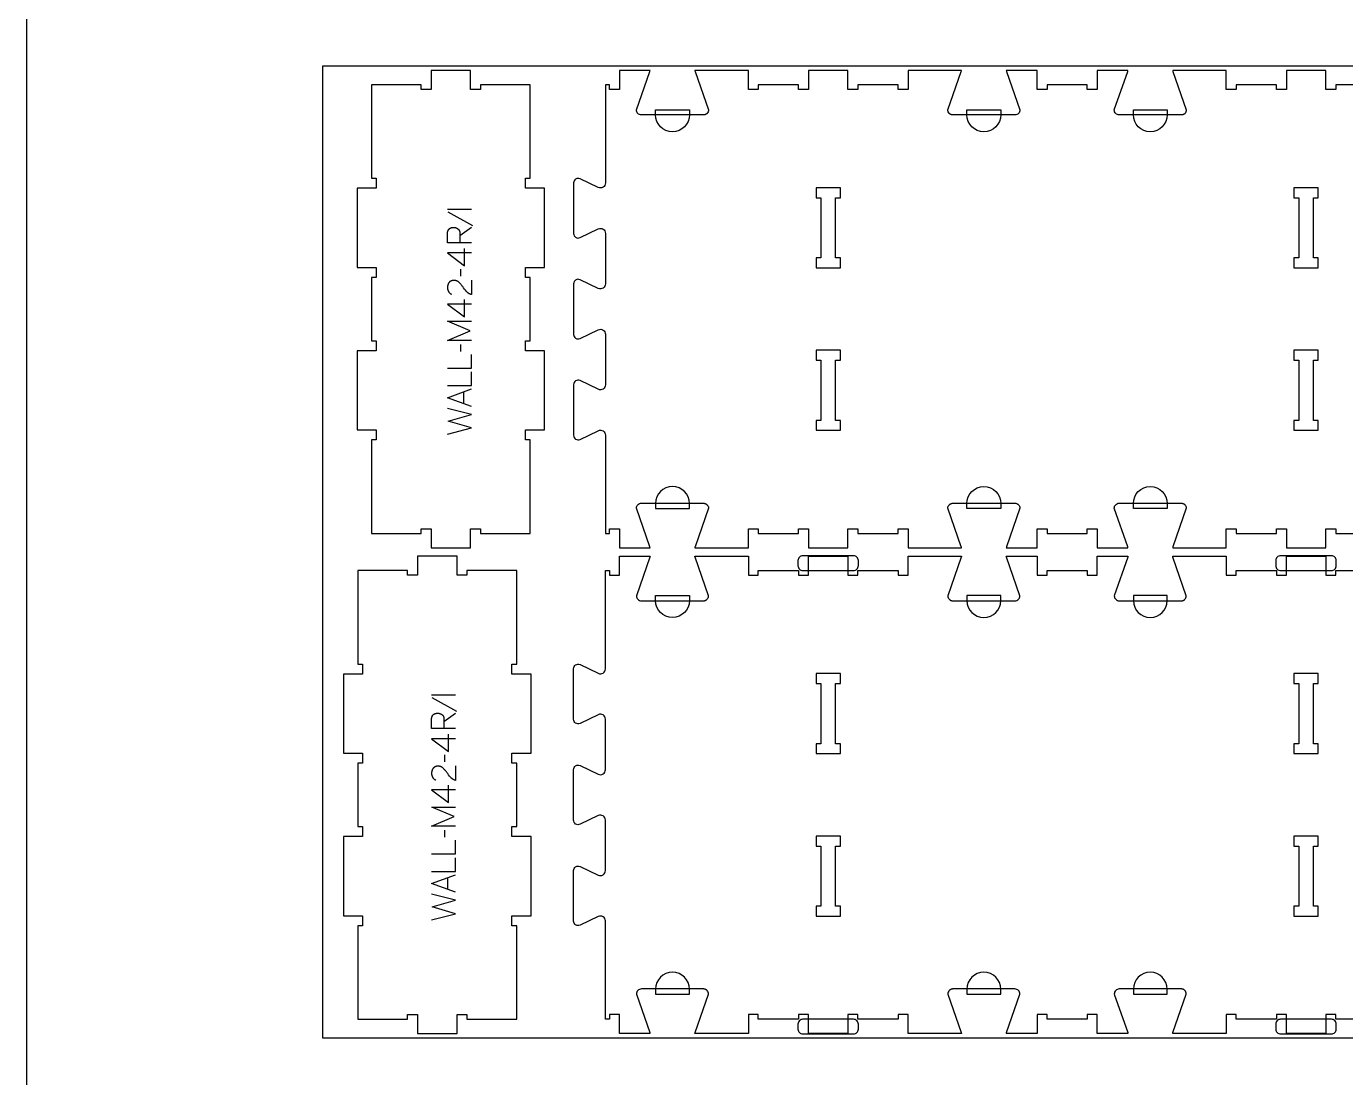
# Model space of a CAD drawing. Extents: x 0 to 4485, y 0 to 10771.
# Drawn here: x 0 to 1656, y 4299 to 5619 of the extents above; entities that cross this region are included whole.
import ezdxf

# ---------------------------------------------------------------- set-up
doc = ezdxf.new("R2010")
doc.units = 0
for name, color, linetype in [('0_SHEET_SPRUCEPLY_2440X122', 1, 'CONTINUOUS'), ('1_ANYTOOL_1MMDEEP_LABELS_S', 2, 'CONTINUOUS'), ('3_ANYTOOL_CUTTHROUGH_INSID', 4, 'CONTINUOUS'), ('4_ANYTOOL_CUTTHROUGH_OUTSI', 5, 'CONTINUOUS'), ('5_ANYTOOL_HALF_MILL_9MM_IN', 3, 'CONTINUOUS'), ('DONOTCUT', 7, 'CONTINUOUS')]:
    doc.layers.add(name, color=color, linetype=linetype)

msp = doc.modelspace()

# ---------------------------------------------------------------- linework, layer by layer
at = {"layer": '0_SHEET_SPRUCEPLY_2440X122'}
msp.add_lwpolyline([(371.7, 5569.4), (371.7, 4349.4), (2811.7, 4349.4), (2811.7, 5569.4)], close=True, dxfattribs=at)
at = {"layer": '1_ANYTOOL_1MMDEEP_LABELS_S', "color": 2}
for points in [[(528.7, 5390.1), (558.7, 5390.1)], [(529.2, 5386.6), (560, 5369.4)], [(558.7, 5347.7), (528.7, 5347.7), (528.7, 5359), (528.7, 5359.5), (528.8, 5360), (528.8, 5360.2), (528.8, 5360.5), (528.8, 5360.7), (528.9, 5360.9), (528.9, 5361.1), (528.9, 5361.3), (529, 5361.5), (529, 5361.7), (529.1, 5361.9), (529.1, 5362.1), (529.2, 5362.3), (529.2, 5362.5), (529.3, 5362.7), (529.4, 5362.9), (529.4, 5363.1), (529.5, 5363.2), (529.6, 5363.4), (529.7, 5363.6), (529.7, 5363.7), (529.8, 5363.9), (529.9, 5364), (530, 5364.2), (530.1, 5364.3), (530.2, 5364.5), (530.3, 5364.6), (530.5, 5364.8), (530.6, 5364.9), (530.7, 5365), (530.8, 5365.1), (531, 5365.2), (531.1, 5365.4), (531.2, 5365.5), (531.4, 5365.6), (531.5, 5365.7), (531.6, 5365.8), (531.8, 5365.9), (532, 5366), (532.1, 5366.1), (532.3, 5366.1), (532.4, 5366.2), (532.6, 5366.3), (532.8, 5366.4), (533, 5366.4), (533.1, 5366.5), (533.3, 5366.6), (533.5, 5366.6), (533.7, 5366.7), (533.9, 5366.7), (534.1, 5366.8), (534.3, 5366.8), (534.5, 5366.8), (534.7, 5366.9), (535, 5366.9), (535.2, 5366.9), (535.4, 5367), (535.6, 5367), (536.1, 5367), (536.6, 5367), (536.8, 5367), (536.9, 5367), (537.1, 5367), (537.3, 5367), (537.5, 5367), (537.6, 5366.9), (537.8, 5366.9), (538, 5366.9), (538.1, 5366.9), (538.3, 5366.8), (538.5, 5366.8), (538.6, 5366.8), (538.8, 5366.7), (539, 5366.7), (539.1, 5366.6), (539.3, 5366.6), (539.5, 5366.5), (539.6, 5366.4), (539.8, 5366.4), (539.9, 5366.3), (540.1, 5366.2), (540.2, 5366.2), (540.4, 5366.1), (540.6, 5366), (540.7, 5365.9), (540.9, 5365.8), (541, 5365.7), (541.2, 5365.6), (541.3, 5365.5), (541.5, 5365.4), (541.6, 5365.3), (541.8, 5365.2), (541.9, 5365.1), (542.1, 5365), (542.2, 5364.9), (542.3, 5364.8), (542.4, 5364.6), (542.6, 5364.5), (542.7, 5364.4), (542.8, 5364.3), (542.9, 5364.1), (543, 5364), (543.1, 5363.9), (543.2, 5363.7), (543.3, 5363.6), (543.4, 5363.4), (543.5, 5363.3), (543.6, 5363.1), (543.6, 5363), (543.7, 5362.8), (543.8, 5362.7), (543.8, 5362.5), (543.9, 5362.4), (543.9, 5362.2), (544, 5362), (544, 5361.9), (544.1, 5361.7), (544.1, 5361.5), (544.1, 5361.4), (544.2, 5361.2), (544.2, 5361), (544.2, 5360.8), (544.2, 5360.6), (544.3, 5358.7), (544.3, 5356.7), (544.3, 5347.7)], [(544.3, 5356.7), (558.8, 5367.1)], [(558.7, 5334.9), (528.7, 5334.9), (550.1, 5318.9)], [(550.1, 5318.9), (550.1, 5340.7)], [(558.7, 5300.9), (558.7, 5282.6), (558.2, 5282.8), (558, 5282.8), (557.7, 5282.9), (557.5, 5283), (557.3, 5283.1), (557.1, 5283.2), (556.9, 5283.3), (556.7, 5283.4), (556.5, 5283.5), (556.3, 5283.6), (556.1, 5283.7), (555.9, 5283.8), (555.7, 5283.9), (555.5, 5284.1), (555.3, 5284.2), (555.1, 5284.3), (554.9, 5284.4), (554.7, 5284.6), (554.5, 5284.7), (554.3, 5284.9), (554.2, 5285), (554, 5285.2), (553.8, 5285.3), (553.6, 5285.5), (553.5, 5285.6), (553.3, 5285.8), (553.1, 5286), (553, 5286.1), (552.8, 5286.3), (552.5, 5286.7), (551.3, 5288.1), (550.1, 5289.6), (548.9, 5291.1), (547.8, 5292.7), (547.2, 5293.4), (546.7, 5294.2), (546.1, 5294.9), (545.5, 5295.6), (544.9, 5296.2), (544.3, 5296.9), (543.7, 5297.5), (543.1, 5298.1), (542.9, 5298.2), (542.8, 5298.4), (542.6, 5298.5), (542.5, 5298.6), (542.3, 5298.8), (542.1, 5298.9), (542, 5299), (541.8, 5299.1), (541.6, 5299.2), (541.4, 5299.3), (541.2, 5299.4), (541.1, 5299.5), (540.9, 5299.6), (540.7, 5299.7), (540.5, 5299.8), (540.3, 5299.9), (540.1, 5299.9), (539.9, 5300), (539.7, 5300.1), (539.5, 5300.1), (539.3, 5300.2), (539.1, 5300.2), (538.9, 5300.3), (538.7, 5300.3), (538.5, 5300.3), (538.3, 5300.4), (538.1, 5300.4), (537.9, 5300.4), (537.6, 5300.4), (537.4, 5300.4), (537.2, 5300.4), (537, 5300.4), (536.7, 5300.4), (536.5, 5300.4), (536.2, 5300.4), (536, 5300.4), (535.8, 5300.4), (535.5, 5300.4), (535.3, 5300.3), (535.1, 5300.3), (534.9, 5300.2), (534.6, 5300.2), (534.4, 5300.1), (534.2, 5300.1), (534, 5300), (533.8, 5300), (533.6, 5299.9), (533.4, 5299.8), (533.2, 5299.7), (533, 5299.6), (532.9, 5299.6), (532.7, 5299.5), (532.5, 5299.4), (532.3, 5299.2), (532.2, 5299.1), (532, 5299), (531.8, 5298.9), (531.7, 5298.8), (531.5, 5298.6), (531.4, 5298.5), (531.2, 5298.4), (531.1, 5298.2), (531, 5298.1), (530.8, 5297.9), (530.7, 5297.8), (530.6, 5297.6), (530.5, 5297.4), (530.3, 5297.3), (530.2, 5297.1), (530.1, 5296.9), (530, 5296.7), (529.9, 5296.6), (529.8, 5296.4), (529.7, 5296.2), (529.6, 5296), (529.6, 5295.8), (529.5, 5295.6), (529.4, 5295.4), (529.3, 5295.3), (529.3, 5295.1), (529.2, 5294.9), (529.1, 5294.7), (529.1, 5294.4), (529, 5294.2), (529, 5294), (528.9, 5293.8), (528.9, 5293.6), (528.9, 5293.4), (528.8, 5293.2), (528.8, 5292.9), (528.8, 5292.7), (528.8, 5292.5), (528.8, 5292.2), (528.7, 5292), (528.7, 5291.5), (528.7, 5291.2), (528.8, 5290.8), (528.8, 5290.4), (528.8, 5290.1), (528.9, 5289.8), (528.9, 5289.4), (529, 5289.1), (529.1, 5288.8), (529.1, 5288.5), (529.2, 5288.3), (529.2, 5288.2), (529.3, 5288), (529.3, 5287.9), (529.4, 5287.7), (529.5, 5287.6), (529.5, 5287.4), (529.6, 5287.3), (529.6, 5287.1), (529.7, 5287), (529.8, 5286.9), (529.9, 5286.7), (529.9, 5286.6), (530, 5286.5), (530.1, 5286.3), (530.2, 5286.2), (530.3, 5286.1), (530.4, 5285.9), (530.4, 5285.8), (530.5, 5285.7), (530.6, 5285.6), (530.7, 5285.4), (530.8, 5285.3), (530.9, 5285.2), (531, 5285.1), (531.1, 5285), (531.3, 5284.9), (531.4, 5284.8), (531.5, 5284.6), (531.6, 5284.5), (531.7, 5284.4), (531.8, 5284.3), (532.1, 5284.1), (532.4, 5283.9), (532.6, 5283.7), (532.9, 5283.6), (533.2, 5283.4), (533.5, 5283.2), (533.8, 5283)], [(544.9, 5314.6), (544.9, 5305.8)], [(558.7, 5270.7), (528.7, 5270.7), (550.1, 5254.7)], [(550.1, 5254.7), (550.1, 5276.5)], [(558.7, 5225.1), (528.7, 5225.1), (557.1, 5237.1), (528.9, 5249.1), (558.7, 5249.1)], [(544.9, 5220), (544.9, 5211.2)], [(528.7, 5190.3), (558.7, 5190.3), (558.7, 5207.4)], [(528.7, 5168.4), (558.7, 5168.4), (558.7, 5185.5)], [(558.7, 5142.2), (528.7, 5153.1), (558.7, 5164.2)], [(549.2, 5145.7), (549.2, 5160.6)], [(528.7, 5107.5), (558.7, 5115.2), (529.6, 5123.7), (558.7, 5132.1), (528.7, 5139.6)], [(508.8, 4780.1), (538.8, 4780.1)], [(509.2, 4776.6), (540, 4759.4)], [(538.8, 4737.7), (508.8, 4737.7), (508.8, 4749), (508.8, 4749.5), (508.8, 4750), (508.8, 4750.2), (508.8, 4750.5), (508.8, 4750.7), (508.9, 4750.9), (508.9, 4751.1), (508.9, 4751.3), (509, 4751.5), (509, 4751.7), (509.1, 4751.9), (509.1, 4752.1), (509.2, 4752.3), (509.2, 4752.5), (509.3, 4752.7), (509.4, 4752.9), (509.4, 4753.1), (509.5, 4753.2), (509.6, 4753.4), (509.7, 4753.6), (509.8, 4753.7), (509.9, 4753.9), (510, 4754), (510, 4754.2), (510.2, 4754.3), (510.3, 4754.5), (510.4, 4754.6), (510.5, 4754.8), (510.6, 4754.9), (510.7, 4755), (510.8, 4755.1), (511, 4755.2), (511.1, 4755.4), (511.2, 4755.5), (511.4, 4755.6), (511.5, 4755.7), (511.7, 4755.8), (511.8, 4755.9), (512, 4756), (512.1, 4756.1), (512.3, 4756.1), (512.5, 4756.2), (512.6, 4756.3), (512.8, 4756.4), (513, 4756.4), (513.2, 4756.5), (513.4, 4756.6), (513.5, 4756.6), (513.7, 4756.7), (513.9, 4756.7), (514.1, 4756.8), (514.3, 4756.8), (514.5, 4756.8), (514.8, 4756.9), (515, 4756.9), (515.2, 4756.9), (515.4, 4757), (515.6, 4757), (516.1, 4757), (516.6, 4757), (516.8, 4757), (516.9, 4757), (517.1, 4757), (517.3, 4757), (517.5, 4757), (517.6, 4756.9), (517.8, 4756.9), (518, 4756.9), (518.2, 4756.9), (518.3, 4756.8), (518.5, 4756.8), (518.7, 4756.8), (518.8, 4756.7), (519, 4756.7), (519.1, 4756.6), (519.3, 4756.6), (519.5, 4756.5), (519.6, 4756.4), (519.8, 4756.4), (519.9, 4756.3), (520.1, 4756.2), (520.3, 4756.2), (520.4, 4756.1), (520.6, 4756), (520.7, 4755.9), (520.9, 4755.8), (521, 4755.7), (521.2, 4755.6), (521.3, 4755.5), (521.5, 4755.4), (521.6, 4755.3), (521.8, 4755.2), (521.9, 4755.1), (522.1, 4755), (522.2, 4754.9), (522.3, 4754.8), (522.5, 4754.6), (522.6, 4754.5), (522.7, 4754.4), (522.8, 4754.3), (522.9, 4754.1), (523, 4754), (523.1, 4753.9), (523.2, 4753.7), (523.3, 4753.6), (523.4, 4753.4), (523.5, 4753.3), (523.6, 4753.1), (523.6, 4753), (523.7, 4752.8), (523.8, 4752.7), (523.8, 4752.5), (523.9, 4752.4), (524, 4752.2), (524, 4752), (524, 4751.9), (524.1, 4751.7), (524.1, 4751.5), (524.1, 4751.4), (524.2, 4751.2), (524.2, 4751), (524.2, 4750.8), (524.2, 4750.6), (524.3, 4748.7), (524.3, 4746.7), (524.3, 4737.7)], [(524.3, 4746.7), (538.8, 4757.1)], [(538.8, 4724.9), (508.7, 4724.9), (530.1, 4708.9)], [(530.1, 4708.9), (530.1, 4730.7)], [(524.9, 4704.6), (525, 4695.8)], [(538.7, 4690.9), (538.7, 4672.6), (538.2, 4672.8), (538, 4672.8), (537.8, 4672.9), (537.5, 4673), (537.3, 4673.1), (537.1, 4673.2), (536.9, 4673.3), (536.7, 4673.4), (536.5, 4673.5), (536.3, 4673.6), (536.1, 4673.7), (535.9, 4673.8), (535.7, 4673.9), (535.5, 4674.1), (535.3, 4674.2), (535.1, 4674.3), (534.9, 4674.4), (534.7, 4674.6), (534.5, 4674.7), (534.4, 4674.9), (534.2, 4675), (534, 4675.2), (533.8, 4675.3), (533.7, 4675.5), (533.5, 4675.6), (533.3, 4675.8), (533.2, 4676), (533, 4676.1), (532.8, 4676.3), (532.5, 4676.7), (531.3, 4678.1), (530.1, 4679.6), (529, 4681.1), (527.8, 4682.7), (527.3, 4683.4), (526.7, 4684.2), (526.1, 4684.9), (525.5, 4685.6), (524.9, 4686.2), (524.3, 4686.9), (523.7, 4687.5), (523.1, 4688.1), (523, 4688.2), (522.8, 4688.4), (522.6, 4688.5), (522.5, 4688.6), (522.3, 4688.8), (522.1, 4688.9), (522, 4689), (521.8, 4689.1), (521.6, 4689.2), (521.4, 4689.3), (521.3, 4689.4), (521.1, 4689.5), (520.9, 4689.6), (520.7, 4689.7), (520.5, 4689.8), (520.3, 4689.9), (520.1, 4689.9), (519.9, 4690), (519.8, 4690.1), (519.6, 4690.1), (519.4, 4690.2), (519.1, 4690.2), (518.9, 4690.3), (518.7, 4690.3), (518.5, 4690.3), (518.3, 4690.4), (518.1, 4690.4), (517.9, 4690.4), (517.7, 4690.4), (517.4, 4690.4), (517.2, 4690.4), (517, 4690.4), (516.7, 4690.4), (516.5, 4690.4), (516.2, 4690.4), (516, 4690.4), (515.8, 4690.4), (515.5, 4690.4), (515.3, 4690.3), (515.1, 4690.3), (514.9, 4690.2), (514.7, 4690.2), (514.4, 4690.1), (514.2, 4690.1), (514, 4690), (513.8, 4690), (513.6, 4689.9), (513.4, 4689.8), (513.2, 4689.7), (513.1, 4689.6), (512.9, 4689.6), (512.7, 4689.5), (512.5, 4689.4), (512.4, 4689.2), (512.2, 4689.1), (512, 4689), (511.9, 4688.9), (511.7, 4688.8), (511.6, 4688.6), (511.4, 4688.5), (511.3, 4688.4), (511.1, 4688.2), (511, 4688.1), (510.9, 4687.9), (510.7, 4687.8), (510.6, 4687.6), (510.5, 4687.4), (510.4, 4687.3), (510.2, 4687.1), (510.1, 4686.9), (510, 4686.7), (509.9, 4686.6), (509.8, 4686.4), (509.7, 4686.2), (509.7, 4686), (509.6, 4685.8), (509.5, 4685.6), (509.4, 4685.4), (509.3, 4685.3), (509.3, 4685.1), (509.2, 4684.9), (509.2, 4684.7), (509.1, 4684.4), (509, 4684.2), (509, 4684), (509, 4683.8), (508.9, 4683.6), (508.9, 4683.4), (508.9, 4683.2), (508.8, 4682.9), (508.8, 4682.7), (508.8, 4682.5), (508.8, 4682.2), (508.8, 4682), (508.8, 4681.5), (508.8, 4681.2), (508.8, 4680.8), (508.8, 4680.4), (508.8, 4680.1), (508.9, 4679.8), (508.9, 4679.4), (509, 4679.1), (509.1, 4678.8), (509.2, 4678.5), (509.2, 4678.3), (509.3, 4678.2), (509.3, 4678), (509.4, 4677.9), (509.4, 4677.7), (509.5, 4677.6), (509.5, 4677.4), (509.6, 4677.3), (509.7, 4677.1), (509.7, 4677), (509.8, 4676.9), (509.9, 4676.7), (510, 4676.6), (510, 4676.5), (510.1, 4676.3), (510.2, 4676.2), (510.3, 4676.1), (510.4, 4675.9), (510.5, 4675.8), (510.6, 4675.7), (510.6, 4675.6), (510.7, 4675.4), (510.8, 4675.3), (511, 4675.2), (511.1, 4675.1), (511.2, 4675), (511.3, 4674.9), (511.4, 4674.8), (511.5, 4674.6), (511.6, 4674.5), (511.7, 4674.4), (511.9, 4674.3), (512.1, 4674.1), (512.4, 4673.9), (512.7, 4673.7), (512.9, 4673.6), (513.2, 4673.4), (513.5, 4673.2), (513.9, 4673)], [(538.8, 4660.7), (508.7, 4660.7), (530.1, 4644.7)], [(530.1, 4644.7), (530.1, 4666.5)], [(538.8, 4615.1), (508.8, 4615.1), (537.1, 4627.1), (508.9, 4639.1), (538.8, 4639.1)], [(524.9, 4610), (525, 4601.2)], [(508.8, 4580.3), (538.8, 4580.3), (538.8, 4597.4)], [(508.8, 4558.4), (538.8, 4558.4), (538.8, 4575.5)], [(538.8, 4532.2), (508.8, 4543.1), (538.8, 4554.2)], [(529.2, 4535.7), (529.2, 4550.6)], [(508.8, 4497.5), (538.8, 4505.2), (509.7, 4513.7), (538.8, 4522.1), (508.8, 4529.6)]]:
    msp.add_lwpolyline(points, dxfattribs=at)
at = {"layer": '3_ANYTOOL_CUTTHROUGH_INSID', "color": 4}
for points in [[(1021.7, 5416.7), (991.5, 5416.7), (991.5, 5404.2), (997.5, 5404.2), (997.5, 5328.7), (991.5, 5328.7), (991.5, 5316.2), (1022, 5316.2), (1022, 5328.7), (1016, 5328.7), (1016, 5404.2), (1022, 5404.2), (1022, 5416.7)], [(1621.7, 5416.7), (1591.5, 5416.7), (1591.5, 5404.2), (1597.5, 5404.2), (1597.5, 5328.7), (1591.5, 5328.7), (1591.5, 5316.2), (1622, 5316.2), (1622, 5328.7), (1616, 5328.7), (1616, 5404.2), (1622, 5404.2), (1622, 5416.7)], [(991.7, 5112.2), (1022, 5112.2), (1022, 5124.7), (1016, 5124.7), (1016, 5200.2), (1022, 5200.2), (1022, 5212.7), (991.5, 5212.7), (991.5, 5200.2), (997.5, 5200.2), (997.5, 5124.7), (991.5, 5124.7), (991.5, 5112.2)], [(1591.7, 5112.2), (1622, 5112.2), (1622, 5124.7), (1616, 5124.7), (1616, 5200.2), (1622, 5200.2), (1622, 5212.7), (1591.5, 5212.7), (1591.5, 5200.2), (1597.5, 5200.2), (1597.5, 5124.7), (1591.5, 5124.7), (1591.5, 5112.2)], [(991.5, 4806.4), (991.5, 4794.2), (997.5, 4794.2), (997.5, 4718.7), (991.5, 4718.7), (991.5, 4706.2), (1022, 4706.2), (1022, 4718.7), (1016, 4718.7), (1016, 4794.2), (1022, 4794.2), (1022, 4806.7), (991.5, 4806.7)], [(1591.5, 4806.4), (1591.5, 4794.2), (1597.5, 4794.2), (1597.5, 4718.7), (1591.5, 4718.7), (1591.5, 4706.2), (1622, 4706.2), (1622, 4718.7), (1616, 4718.7), (1616, 4794.2), (1622, 4794.2), (1622, 4806.7), (1591.5, 4806.7)], [(1022, 4502.4), (1022, 4514.7), (1016, 4514.7), (1016, 4590.2), (1022, 4590.2), (1022, 4602.7), (991.5, 4602.7), (991.5, 4590.2), (997.5, 4590.2), (997.5, 4514.7), (991.5, 4514.7), (991.5, 4502.2), (1022, 4502.2)], [(1622, 4502.4), (1622, 4514.7), (1616, 4514.7), (1616, 4590.2), (1622, 4590.2), (1622, 4602.7), (1591.5, 4602.7), (1591.5, 4590.2), (1597.5, 4590.2), (1597.5, 4514.7), (1591.5, 4514.7), (1591.5, 4502.2), (1622, 4502.2)]]:
    msp.add_lwpolyline(points, close=True, dxfattribs=at)
at = {"layer": '4_ANYTOOL_CUTTHROUGH_OUTSI', "color": 5}
for points in [[(650.7, 5112.7), (650.7, 5212.2), (626.7, 5212.2), (626.7, 5224.7), (632.7, 5224.7), (632.7, 5304.2), (626.7, 5304.2), (626.7, 5316.7), (650.7, 5316.7), (650.7, 5416.2), (626.7, 5416.2), (626.7, 5428.7), (632.7, 5428.7), (632.7, 5546.2), (570.2, 5546.2), (570.2, 5540.2), (557.7, 5540.2), (557.7, 5564.2), (508.2, 5564.2), (508.2, 5540.2), (495.7, 5540.2), (495.7, 5546.2), (433.2, 5546.2), (433.2, 5428.7), (439.2, 5428.7), (439.2, 5416.2), (415.2, 5416.2), (415.2, 5316.7), (439.2, 5316.7), (439.2, 5304.2), (433.2, 5304.2), (433.2, 5224.7), (439.2, 5224.7), (439.2, 5212.2), (415.2, 5212.2), (415.2, 5112.7), (439.2, 5112.7), (439.2, 5100.2), (433.2, 5100.2), (433.2, 4982.7), (495.7, 4982.7), (495.7, 4988.7), (508.2, 4988.7), (508.2, 4964.7), (557.7, 4964.7), (557.7, 4988.7), (570.2, 4988.7), (570.2, 4982.7), (632.7, 4982.7), (632.7, 5100.2), (626.7, 5100.2), (626.7, 5112.7)], [(633.7, 4502.7), (633.7, 4602.2), (609.7, 4602.2), (609.7, 4614.7), (615.7, 4614.7), (615.7, 4694.2), (609.7, 4694.2), (609.7, 4706.7), (633.7, 4706.7), (633.7, 4806.2), (609.7, 4806.2), (609.7, 4818.7), (615.7, 4818.7), (615.7, 4936.2), (553.2, 4936.2), (553.2, 4930.2), (540.7, 4930.2), (540.7, 4954.2), (491.2, 4954.2), (491.2, 4930.2), (478.7, 4930.2), (478.7, 4936.2), (416.2, 4936.2), (416.2, 4818.7), (422.2, 4818.7), (422.2, 4806.2), (398.2, 4806.2), (398.2, 4706.7), (422.2, 4706.7), (422.2, 4694.2), (416.2, 4694.2), (416.2, 4614.7), (422.2, 4614.7), (422.2, 4602.2), (398.2, 4602.2), (398.2, 4502.7), (422.2, 4502.7), (422.2, 4490.2), (416.2, 4490.2), (416.2, 4372.7), (478.7, 4372.7), (478.7, 4378.7), (491.2, 4378.7), (491.2, 4354.7), (540.7, 4354.7), (540.7, 4378.7), (553.2, 4378.7), (553.2, 4372.7), (615.7, 4372.7), (615.7, 4490.2), (609.7, 4490.2), (609.7, 4502.7)]]:
    msp.add_lwpolyline(points, close=True, dxfattribs=at)
for points in [[(1694.5, 5546.2), (1644, 5546.2), (1644, 5540.2), (1631.5, 5540.2), (1631.5, 5564.2), (1582, 5564.2), (1582, 5540.2), (1569.5, 5540.2), (1569.5, 5546.2), (1519, 5546.2), (1519, 5540.2), (1506.5, 5540.2), (1506.5, 5564.2), (1456.7, 5564.2), (1439.3, 5564.2), (1439.3, 5564.2, 0.061485), (1439.5, 5562.8), (1456.4, 5514.5), (1456.4, 5514.5), (1456.4, 5514.4), (1456.4, 5514.4, -0.198912), (1454.6, 5510), (1454.5, 5509.9), (1454.4, 5509.8), (1454.2, 5509.7), (1454.1, 5509.6), (1454, 5509.5), (1453.9, 5509.4), (1453.8, 5509.3), (1453.6, 5509.2), (1453.5, 5509.1), (1453.4, 5509.1), (1453.2, 5509), (1453.1, 5508.9), (1453, 5508.8), (1452.8, 5508.8), (1452.7, 5508.7), (1452.5, 5508.6), (1452.4, 5508.6), (1452.3, 5508.5), (1452.1, 5508.5), (1452, 5508.4), (1451.8, 5508.4), (1451.7, 5508.4), (1451.5, 5508.3), (1451.4, 5508.3), (1451.2, 5508.3), (1451.1, 5508.2), (1450.9, 5508.2), (1450.8, 5508.2), (1450.6, 5508.2), (1450.5, 5508.2), (1450.3, 5508.2), (1450.2, 5508.2), (1372.2, 5508.2, -0.414214), (1365.9, 5514.4), (1365.9, 5514.5), (1365.9, 5514.5), (1382.8, 5562.8), (1382.8, 5562.8, 0.061485), (1383.1, 5564.2), (1344.5, 5564.2), (1344.5, 5540.2), (1332, 5540.2), (1332, 5546.2), (1281.5, 5546.2), (1281.5, 5540.2), (1269, 5540.2), (1269, 5564.2), (1230.4, 5564.2), (1230.4, 5564.2, 0.061485), (1230.6, 5562.8), (1247.5, 5514.5), (1247.5, 5514.5), (1247.5, 5514.4), (1247.5, 5514.4, -0.414214), (1241.2, 5508.2), (1163.2, 5508.2), (1163.1, 5508.2), (1162.9, 5508.2), (1162.8, 5508.2), (1162.6, 5508.2), (1162.5, 5508.2), (1162.3, 5508.2), (1162.2, 5508.3), (1162, 5508.3), (1161.9, 5508.3), (1161.7, 5508.4), (1161.6, 5508.4), (1161.4, 5508.4), (1161.3, 5508.5), (1161.1, 5508.5), (1161, 5508.6), (1160.9, 5508.6), (1160.7, 5508.7), (1160.6, 5508.8), (1160.4, 5508.8), (1160.3, 5508.9), (1160.2, 5509), (1160, 5509.1), (1159.9, 5509.1), (1159.8, 5509.2), (1159.6, 5509.3), (1159.5, 5509.4), (1159.4, 5509.5), (1159.3, 5509.6), (1159.2, 5509.7), (1159, 5509.8), (1158.9, 5509.9), (1158.8, 5510, -0.198912), (1157, 5514.4), (1157, 5514.5), (1157, 5514.5), (1173.9, 5562.8), (1173.9, 5562.8, 0.061485), (1174.1, 5564.2), (1156.7, 5564.2), (1107, 5564.2), (1107, 5540.2), (1094.5, 5540.2), (1094.5, 5546.2), (1044, 5546.2), (1044, 5540.2), (1031.5, 5540.2), (1031.5, 5564.2), (982, 5564.2), (982, 5540.2), (969.5, 5540.2), (969.5, 5546.2), (919, 5546.2), (919, 5540.2), (906.5, 5540.2), (906.5, 5564.2), (839.3, 5564.2), (839.3, 5564.2, 0.061485), (839.5, 5562.8), (856.4, 5514.5), (856.4, 5514.5), (856.4, 5514.4), (856.4, 5514.4, -0.198912), (854.6, 5510), (854.5, 5509.9), (854.4, 5509.8), (854.2, 5509.7), (854.1, 5509.6), (854, 5509.5), (853.9, 5509.4), (853.8, 5509.3), (853.6, 5509.2), (853.5, 5509.1), (853.4, 5509.1), (853.2, 5509), (853.1, 5508.9), (853, 5508.8), (852.8, 5508.8), (852.7, 5508.7), (852.5, 5508.6), (852.4, 5508.6), (852.3, 5508.5), (852.1, 5508.5), (852, 5508.4), (851.8, 5508.4), (851.7, 5508.4), (851.5, 5508.3), (851.4, 5508.3), (851.2, 5508.3), (851.1, 5508.2), (850.9, 5508.2), (850.8, 5508.2), (850.6, 5508.2), (850.5, 5508.2), (850.3, 5508.2), (850.2, 5508.2), (772.2, 5508.2, -0.414214), (765.9, 5514.4), (765.9, 5514.5), (765.9, 5514.5), (782.8, 5562.8), (782.8, 5562.8, 0.061485), (783.1, 5564.2), (744.5, 5564.2), (744.5, 5540.2), (732, 5540.2), (732, 5546.2), (727, 5546.2), (727, 5422.8), (727, 5422.8, -0.551268), (718, 5417.1), (695.2, 5428, 0.551268), (687, 5422.8), (687, 5359.4, 0.551268), (695.2, 5354.2), (718, 5365.1, -0.551268), (727, 5359.5), (727, 5296.1, -0.551268), (718, 5290.4), (695.2, 5301.3, 0.551268), (687, 5296.1), (687, 5232.7, 0.551268), (695.2, 5227.5), (718, 5238.4, -0.551268), (727, 5232.8), (727, 5169.4, -0.551268), (718, 5163.7), (695.2, 5174.6, 0.551268), (687, 5169.4), (687, 5106, 0.551268), (695.2, 5100.8), (718, 5111.7, -0.551268), (727, 5106.1), (727, 4982.7), (732, 4982.7), (732, 4988.7), (744.5, 4988.7), (744.5, 4964.7), (783.1, 4964.7), (783.1, 4964.7, 0.061485), (782.8, 4966.1), (765.9, 5014.3), (765.9, 5014.4), (765.9, 5014.4), (765.9, 5014.4, -0.414214), (772.2, 5020.7), (850.2, 5020.7), (850.3, 5020.7), (850.5, 5020.7), (850.6, 5020.7), (850.8, 5020.6), (850.9, 5020.6), (851.1, 5020.6), (851.2, 5020.6), (851.4, 5020.6), (851.5, 5020.5), (851.7, 5020.5), (851.8, 5020.4), (852, 5020.4), (852.1, 5020.4), (852.3, 5020.3), (852.4, 5020.3), (852.5, 5020.2), (852.7, 5020.1), (852.8, 5020.1), (853, 5020), (853.1, 5019.9), (853.2, 5019.9), (853.4, 5019.8), (853.5, 5019.7), (853.6, 5019.6), (853.8, 5019.5), (853.9, 5019.4), (854, 5019.3), (854.1, 5019.2), (854.2, 5019.1), (854.4, 5019), (854.5, 5018.9), (854.6, 5018.8, -0.198912), (856.4, 5014.4), (856.4, 5014.4), (856.4, 5014.3), (839.5, 4966.1), (839.5, 4966.1, 0.061485), (839.3, 4964.7), (856.7, 4964.7), (906.5, 4964.7), (906.5, 4988.7), (919, 4988.7), (919, 4982.7), (969.5, 4982.7), (969.5, 4988.7), (982, 4988.7), (982, 4964.7), (1031.5, 4964.7), (1031.5, 4988.7), (1031.7, 4988.7), (1044, 4988.7), (1044, 4982.7), (1094.5, 4982.7), (1094.5, 4988.7), (1107, 4988.7), (1107, 4964.7), (1174.1, 4964.7), (1174.1, 4964.7, 0.061485), (1173.9, 4966.1), (1157, 5014.3), (1157, 5014.4), (1157, 5014.4), (1157, 5014.4, -0.198912), (1158.8, 5018.8), (1158.9, 5018.9), (1159, 5019), (1159.2, 5019.1), (1159.3, 5019.2), (1159.4, 5019.3), (1159.5, 5019.4), (1159.6, 5019.5), (1159.8, 5019.6), (1159.9, 5019.7), (1160, 5019.8), (1160.2, 5019.9), (1160.3, 5019.9), (1160.4, 5020), (1160.6, 5020.1), (1160.7, 5020.1), (1160.9, 5020.2), (1161, 5020.3), (1161.1, 5020.3), (1161.3, 5020.4), (1161.4, 5020.4), (1161.6, 5020.4), (1161.7, 5020.5), (1161.9, 5020.5), (1162, 5020.6), (1162.2, 5020.6), (1162.3, 5020.6), (1162.5, 5020.6), (1162.6, 5020.6), (1162.8, 5020.7), (1162.9, 5020.7), (1163.1, 5020.7), (1163.2, 5020.7), (1241.2, 5020.7, -0.414214), (1247.5, 5014.4), (1247.5, 5014.4), (1247.5, 5014.3), (1230.6, 4966.1), (1230.6, 4966.1, 0.061485), (1230.4, 4964.7), (1269, 4964.7), (1269, 4988.7), (1281.5, 4988.7), (1281.5, 4982.7), (1332, 4982.7), (1332, 4988.7), (1344.5, 4988.7), (1344.5, 4988.4), (1344.5, 4964.7), (1383.1, 4964.7), (1383.1, 4964.7, 0.061485), (1382.8, 4966.1), (1365.9, 5014.3), (1365.9, 5014.4), (1365.9, 5014.4), (1365.9, 5014.4, -0.414214), (1372.2, 5020.7), (1450.2, 5020.7), (1450.3, 5020.7), (1450.5, 5020.7), (1450.6, 5020.7), (1450.8, 5020.6), (1450.9, 5020.6), (1451.1, 5020.6), (1451.2, 5020.6), (1451.4, 5020.6), (1451.5, 5020.5), (1451.7, 5020.5), (1451.8, 5020.4), (1452, 5020.4), (1452.1, 5020.4), (1452.3, 5020.3), (1452.4, 5020.3), (1452.5, 5020.2), (1452.7, 5020.1), (1452.8, 5020.1), (1453, 5020), (1453.1, 5019.9), (1453.2, 5019.9), (1453.4, 5019.8), (1453.5, 5019.7), (1453.6, 5019.6), (1453.8, 5019.5), (1453.9, 5019.4), (1454, 5019.3), (1454.1, 5019.2), (1454.2, 5019.1), (1454.4, 5019), (1454.5, 5018.9), (1454.6, 5018.8, -0.198912), (1456.4, 5014.4), (1456.4, 5014.4), (1456.4, 5014.3), (1439.5, 4966.1), (1439.5, 4966.1, 0.061485), (1439.3, 4964.7), (1506.5, 4964.7), (1506.5, 4988.7), (1519, 4988.7), (1519, 4982.7), (1569.5, 4982.7), (1569.5, 4988.7), (1582, 4988.7), (1582, 4964.7), (1631.5, 4964.7), (1631.5, 4988.7), (1631.7, 4988.7), (1644, 4988.7), (1644, 4982.7), (1694.5, 4982.7)], [(1694.5, 4372.7), (1644, 4372.7), (1644, 4378.7), (1631.5, 4378.7), (1631.5, 4354.7), (1582, 4354.7), (1582, 4378.7), (1569.5, 4378.7), (1569.5, 4372.7), (1519, 4372.7), (1519, 4378.7), (1506.5, 4378.7), (1506.5, 4354.7), (1439.3, 4354.7), (1439.3, 4354.7, -0.061485), (1439.5, 4356.1), (1456.4, 4404.3), (1456.4, 4404.4), (1456.4, 4404.4), (1456.4, 4404.4, 0.198912), (1454.6, 4408.8), (1454.5, 4408.9), (1454.4, 4409), (1454.2, 4409.1), (1454.1, 4409.2), (1454, 4409.3), (1453.9, 4409.4), (1453.8, 4409.5), (1453.6, 4409.6), (1453.5, 4409.7), (1453.4, 4409.8), (1453.2, 4409.9), (1453.1, 4409.9), (1453, 4410), (1452.8, 4410.1), (1452.7, 4410.1), (1452.5, 4410.2), (1452.4, 4410.3), (1452.3, 4410.3), (1452.1, 4410.4), (1452, 4410.4), (1451.8, 4410.4), (1451.7, 4410.5), (1451.5, 4410.5), (1451.4, 4410.6), (1451.2, 4410.6), (1451.1, 4410.6), (1450.9, 4410.6), (1450.8, 4410.6), (1450.6, 4410.7), (1450.5, 4410.7), (1450.3, 4410.7), (1450.2, 4410.7), (1372.2, 4410.7, 0.414214), (1365.9, 4404.4), (1365.9, 4404.4), (1365.9, 4404.3), (1382.8, 4356.1), (1382.8, 4356.1, -0.061485), (1383.1, 4354.7), (1344.5, 4354.7), (1344.5, 4378.7), (1332, 4378.7), (1332, 4372.7), (1281.5, 4372.7), (1281.5, 4378.7), (1269, 4378.7), (1269, 4354.7), (1230.4, 4354.7), (1230.4, 4354.7, -0.061485), (1230.6, 4356.1), (1247.5, 4404.3), (1247.5, 4404.4), (1247.5, 4404.4), (1247.5, 4404.4, 0.414214), (1241.2, 4410.7), (1163.2, 4410.7), (1163.1, 4410.7), (1162.9, 4410.7), (1162.8, 4410.7), (1162.6, 4410.6), (1162.5, 4410.6), (1162.3, 4410.6), (1162.2, 4410.6), (1162, 4410.6), (1161.9, 4410.5), (1161.7, 4410.5), (1161.6, 4410.4), (1161.4, 4410.4), (1161.3, 4410.4), (1161.1, 4410.3), (1161, 4410.3), (1160.9, 4410.2), (1160.7, 4410.1), (1160.6, 4410.1), (1160.4, 4410), (1160.3, 4409.9), (1160.2, 4409.9), (1160, 4409.8), (1159.9, 4409.7), (1159.8, 4409.6), (1159.6, 4409.5), (1159.5, 4409.4), (1159.4, 4409.3), (1159.3, 4409.2), (1159.2, 4409.1), (1159, 4409), (1158.9, 4408.9), (1158.8, 4408.8, 0.198912), (1157, 4404.4), (1157, 4404.4), (1157, 4404.3), (1173.9, 4356.1), (1173.9, 4356.1, -0.061485), (1174.1, 4354.7), (1156.7, 4354.7), (1107, 4354.7), (1107, 4378.7), (1094.5, 4378.7), (1094.5, 4372.7), (1044, 4372.7), (1044, 4378.7), (1031.5, 4378.7), (1031.5, 4354.7), (982, 4354.7), (982, 4378.7), (969.5, 4378.7), (969.5, 4372.7), (919, 4372.7), (919, 4378.7), (906.5, 4378.7), (906.5, 4354.7), (839.3, 4354.7), (839.3, 4354.7, -0.061485), (839.5, 4356.1), (856.4, 4404.3), (856.4, 4404.4), (856.4, 4404.4), (856.4, 4404.4, 0.198912), (854.6, 4408.8), (854.5, 4408.9), (854.4, 4409), (854.2, 4409.1), (854.1, 4409.2), (854, 4409.3), (853.9, 4409.4), (853.8, 4409.5), (853.6, 4409.6), (853.5, 4409.7), (853.4, 4409.8), (853.2, 4409.9), (853.1, 4409.9), (853, 4410), (852.8, 4410.1), (852.7, 4410.1), (852.5, 4410.2), (852.4, 4410.3), (852.3, 4410.3), (852.1, 4410.4), (852, 4410.4), (851.8, 4410.4), (851.7, 4410.5), (851.5, 4410.5), (851.4, 4410.6), (851.2, 4410.6), (851.1, 4410.6), (850.9, 4410.6), (850.8, 4410.6), (850.6, 4410.7), (850.5, 4410.7), (850.3, 4410.7), (850.2, 4410.7), (772.2, 4410.7, 0.414214), (765.9, 4404.4), (765.9, 4404.4), (765.9, 4404.3), (782.8, 4356.1), (782.8, 4356.1, -0.061485), (783.1, 4354.7), (744.5, 4354.7), (744.5, 4378.7), (732, 4378.7), (732, 4372.7), (727, 4372.7), (727, 4496.1), (727, 4496.1, 0.551268), (718, 4501.7), (695.2, 4490.8, -0.551268), (687, 4496), (687, 4559.4, -0.551268), (695.2, 4564.6), (718, 4553.7, 0.257375), (724, 4554.1, 0.257375), (727, 4559.4), (727, 4622.8, 0.551268), (718, 4628.4), (695.2, 4617.5, -0.551268), (687, 4622.7), (687, 4686.1, -0.551268), (695.2, 4691.3), (718, 4680.4, 0.551268), (727, 4686.1), (727, 4749.5, 0.551268), (718, 4755.1), (695.2, 4744.2, -0.551268), (687, 4749.4), (687, 4812.8, -0.551268), (695.2, 4818), (718, 4807.1, 0.551268), (727, 4812.8), (727, 4936.2), (732, 4936.2), (732, 4930.2), (744.5, 4930.2), (744.5, 4954.2), (783.1, 4954.2), (783.1, 4954.2, -0.061485), (782.8, 4952.8), (765.9, 4904.5), (765.9, 4904.5), (765.9, 4904.4), (765.9, 4904.4, 0.414214), (772.2, 4898.2), (850.2, 4898.2), (850.3, 4898.2), (850.5, 4898.2), (850.6, 4898.2), (850.8, 4898.2), (850.9, 4898.2), (851.1, 4898.2), (851.2, 4898.3), (851.4, 4898.3), (851.5, 4898.3), (851.7, 4898.4), (851.8, 4898.4), (852, 4898.4), (852.1, 4898.5), (852.3, 4898.5), (852.4, 4898.6), (852.5, 4898.6), (852.7, 4898.7), (852.8, 4898.8), (853, 4898.8), (853.1, 4898.9), (853.2, 4899), (853.4, 4899.1), (853.5, 4899.1), (853.6, 4899.2), (853.8, 4899.3), (853.9, 4899.4), (854, 4899.5), (854.1, 4899.6), (854.2, 4899.7), (854.4, 4899.8), (854.5, 4899.9), (854.6, 4900, 0.198912), (856.4, 4904.4), (856.4, 4904.5), (856.4, 4904.5), (839.5, 4952.8), (839.5, 4952.8, -0.061485), (839.3, 4954.2), (856.7, 4954.2), (906.5, 4954.2), (906.5, 4930.2), (919, 4930.2), (919, 4936.2), (969.5, 4936.2), (969.5, 4930.2), (982, 4930.2), (982, 4954.2), (1031.5, 4954.2), (1031.5, 4930.2), (1031.7, 4930.2), (1044, 4930.2), (1044, 4936.2), (1094.5, 4936.2), (1094.5, 4930.2), (1107, 4930.2), (1107, 4954.2), (1174.1, 4954.2), (1174.1, 4954.2, -0.061485), (1173.9, 4952.8), (1157, 4904.5), (1157, 4904.5), (1157, 4904.4), (1157, 4904.4, 0.198912), (1158.8, 4900), (1158.9, 4899.9), (1159, 4899.8), (1159.2, 4899.7), (1159.3, 4899.6), (1159.4, 4899.5), (1159.5, 4899.4), (1159.6, 4899.3), (1159.8, 4899.2), (1159.9, 4899.1), (1160, 4899.1), (1160.2, 4899), (1160.3, 4898.9), (1160.4, 4898.8), (1160.6, 4898.8), (1160.7, 4898.7), (1160.9, 4898.6), (1161, 4898.6), (1161.1, 4898.5), (1161.3, 4898.5), (1161.4, 4898.4), (1161.6, 4898.4), (1161.7, 4898.4), (1161.9, 4898.3), (1162, 4898.3), (1162.2, 4898.3), (1162.3, 4898.2), (1162.5, 4898.2), (1162.6, 4898.2), (1162.8, 4898.2), (1162.9, 4898.2), (1163.1, 4898.2), (1163.2, 4898.2), (1241.2, 4898.2, 0.414214), (1247.5, 4904.4), (1247.5, 4904.5), (1247.5, 4904.5), (1230.6, 4952.8), (1230.6, 4952.8, -0.061485), (1230.4, 4954.2), (1269, 4954.2), (1269, 4930.2), (1281.5, 4930.2), (1281.5, 4936.2), (1332, 4936.2), (1332, 4930.2), (1344.5, 4930.2), (1344.5, 4954.2), (1383.1, 4954.2), (1383.1, 4954.2, -0.061485), (1382.8, 4952.8), (1365.9, 4904.5), (1365.9, 4904.5), (1365.9, 4904.4), (1365.9, 4904.4, 0.414214), (1372.2, 4898.2), (1450.2, 4898.2), (1450.3, 4898.2), (1450.5, 4898.2), (1450.6, 4898.2), (1450.8, 4898.2), (1450.9, 4898.2), (1451.1, 4898.2), (1451.2, 4898.3), (1451.4, 4898.3), (1451.5, 4898.3), (1451.7, 4898.4), (1451.8, 4898.4), (1452, 4898.4), (1452.1, 4898.5), (1452.3, 4898.5), (1452.4, 4898.6), (1452.5, 4898.6), (1452.7, 4898.7), (1452.8, 4898.8), (1453, 4898.8), (1453.1, 4898.9), (1453.2, 4899), (1453.4, 4899.1), (1453.5, 4899.1), (1453.6, 4899.2), (1453.8, 4899.3), (1453.9, 4899.4), (1454, 4899.5), (1454.1, 4899.6), (1454.2, 4899.7), (1454.4, 4899.8), (1454.5, 4899.9), (1454.6, 4900, 0.198912), (1456.4, 4904.4), (1456.4, 4904.5), (1456.4, 4904.5), (1439.5, 4952.8), (1439.5, 4952.8, -0.061485), (1439.3, 4954.2), (1506.5, 4954.2), (1506.5, 4930.2), (1519, 4930.2), (1519, 4936.2), (1569.5, 4936.2), (1569.5, 4930.2), (1582, 4930.2), (1582, 4954.2), (1631.5, 4954.2), (1631.5, 4930.2), (1631.7, 4930.2), (1644, 4930.2), (1644, 4936.2), (1694.5, 4936.2)]]:
    msp.add_lwpolyline(points, format="xyb", dxfattribs=at)
at = {"layer": '5_ANYTOOL_HALF_MILL_9MM_IN'}
for points in [[(832.4, 5508.4, -1), (789.9, 5508.4), (789.9, 5508.7), (789.9, 5514.7), (832.4, 5514.7), (832.4, 5508.7), (832.4, 5508.4)], [(1223.5, 5508.4, -1), (1181, 5508.4), (1181, 5508.7), (1181, 5514.7), (1223.5, 5514.7), (1223.5, 5508.7), (1223.5, 5508.4)], [(1432.4, 5508.4, -1), (1389.9, 5508.4), (1389.9, 5508.7), (1389.9, 5514.7), (1432.4, 5514.7), (1432.4, 5508.7), (1432.4, 5508.4)], [(832.4, 5020.4, 1), (789.9, 5020.4), (789.9, 5020.2), (789.9, 5014.2), (832.4, 5014.2), (832.4, 5020.2), (832.4, 5020.4)], [(1181, 5020.4, -1), (1223.5, 5020.4), (1223.5, 5020.2), (1223.5, 5014.2), (1181, 5014.2), (1181, 5020.2), (1181, 5020.4)], [(1389.9, 5020.4, -1), (1432.4, 5020.4), (1432.4, 5020.2), (1432.4, 5014.2), (1389.9, 5014.2), (1389.9, 5020.2), (1389.9, 5020.4)], [(974.8, 4954.7, 0.414214), (968.8, 4948.7), (968.8, 4942.2, 0.414214), (974.8, 4936.2), (1038.6, 4936.2, 0.414214), (1044.6, 4942.2), (1044.6, 4948.7, 0.414214), (1038.6, 4954.7)], [(1574.8, 4954.7, 0.414214), (1568.8, 4948.7), (1568.8, 4942.2, 0.414214), (1574.8, 4936.2), (1638.6, 4936.2, 0.414214), (1644.6, 4942.2), (1644.6, 4948.7, 0.414214), (1638.6, 4954.7)], [(832.4, 4898.4, -1), (789.9, 4898.4), (789.9, 4898.7), (789.9, 4904.7), (832.4, 4904.7), (832.4, 4898.7), (832.4, 4898.4)], [(1181, 4898.4, 1), (1223.5, 4898.4), (1223.5, 4898.7), (1223.5, 4904.7), (1181, 4904.7), (1181, 4898.7), (1181, 4898.4)], [(1389.9, 4898.4, 1), (1432.4, 4898.4), (1432.4, 4898.7), (1432.4, 4904.7), (1389.9, 4904.7), (1389.9, 4898.7), (1389.9, 4898.4)], [(832.4, 4410.4, 1), (789.9, 4410.4), (789.9, 4410.2), (789.9, 4404.2), (832.4, 4404.2), (832.4, 4410.2), (832.4, 4410.4)], [(1223.5, 4410.4, 1), (1181, 4410.4), (1181, 4410.2), (1181, 4404.2), (1223.5, 4404.2), (1223.5, 4410.2), (1223.5, 4410.4)], [(1432.4, 4410.4, 1), (1389.9, 4410.4), (1389.9, 4410.2), (1389.9, 4404.2), (1432.4, 4404.2), (1432.4, 4410.2), (1432.4, 4410.4)], [(974.8, 4372.7, 0.414214), (968.8, 4366.7), (968.8, 4360.2, 0.414214), (974.8, 4354.2), (1038.6, 4354.2, 0.414214), (1044.6, 4360.2), (1044.6, 4366.7, 0.414214), (1038.6, 4372.7)], [(1574.8, 4372.7, 0.414214), (1568.8, 4366.7), (1568.8, 4360.2, 0.414214), (1574.8, 4354.2), (1638.6, 4354.2, 0.414214), (1644.6, 4360.2), (1644.6, 4366.7, 0.414214), (1638.6, 4372.7)]]:
    msp.add_lwpolyline(points, format="xyb", close=True, dxfattribs=at)
at = {"layer": 'DONOTCUT'}
msp.add_lwpolyline([(0, 0), (3183.4, 0), (3183.4, 7593.4), (0, 7593.4)], close=True, dxfattribs=at)

doc.saveas('drawing.dxf')
